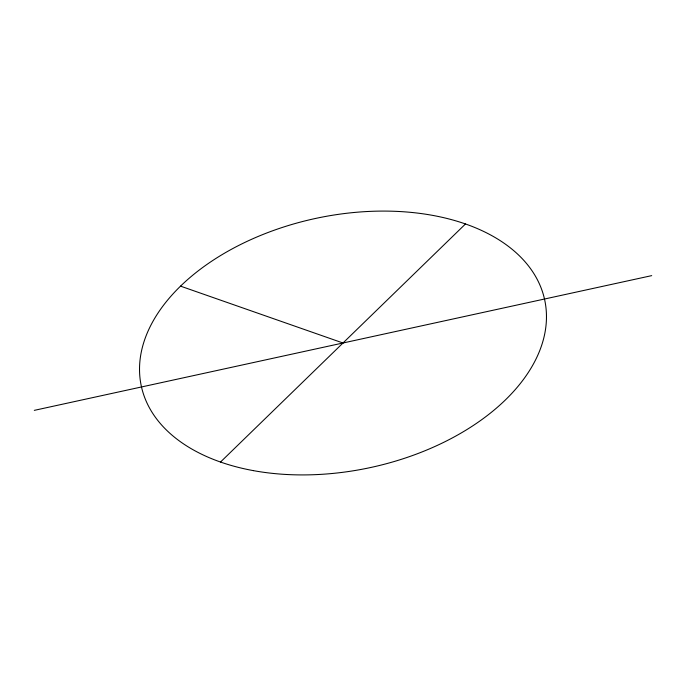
<?xml version="1.0" encoding="UTF-8"?>
<svg xmlns="http://www.w3.org/2000/svg" width="686" height="686" viewBox="0 0 686 686"><rect width="100%" height="100%" fill="white"/><g stroke="black" fill="none" stroke-linecap="round" stroke-linejoin="round"><path stroke-width="1.03" d="M220.515 462.038L465.485 223.962M34.3 410.357L651.7 275.635M180.529 286.139L343 343M253.477 470.647A206.237 127.536 -12 0 0 545.996 308.014A206.237 127.536 -12 0 0 229.527 250.339A206.237 127.536 -12 0 0 253.477 470.647"/></g></svg>
